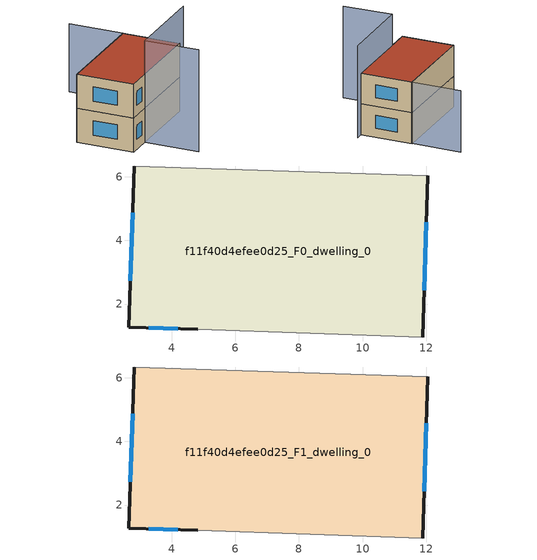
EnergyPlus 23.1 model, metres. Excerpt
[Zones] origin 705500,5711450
f11f40d4efee0d25_F0_dwelling_0
 floor ground (EU_floor_Construction): 12.05,6.03 11.88,0.97 4.83,1.2 2.65,1.27 2.84,6.33 z0
 wall outside (EU_wall_Construction): 11.88,0.97 12.05,6.03 / 2.84,6.33 2.65,1.27 4.83,1.2 z0:3
 wall adiabatic (EU_wall_Construction): 12.05,6.03 2.84,6.33 / 4.83,1.2 11.88,0.97 z0:3
 window (EU_Window_Construction): 11.93,2.43 12,4.57 / 3.28,1.25 4.2,1.22 / 2.78,4.87 2.71,2.74 z0.87:2.13
f11f40d4efee0d25_F1_dwelling_0
 floor to f11f40d4efee0d25_F0_dwelling_0 (EU_floor_Construction): 12.05,6.03 11.88,0.97 4.83,1.2 2.65,1.27 2.84,6.33 z3
 wall outside (EU_wall_Construction): 11.88,0.97 12.05,6.03 / 2.84,6.33 2.65,1.27 4.83,1.2 z3:6
 wall adiabatic (EU_wall_Construction): 12.05,6.03 2.84,6.33 / 4.83,1.2 11.88,0.97 z3:6
 window (EU_Window_Construction): 11.93,2.43 12,4.57 / 3.28,1.25 4.2,1.22 / 2.78,4.87 2.71,2.74 z3.87:5.13
 roof outside (EU_roof_Construction): 11.88,0.97 12.05,6.03 2.84,6.33 2.65,1.27 4.83,1.2 z6
shading: 4.68,-3.61 4.83,1.2 / 4.83,1.2 12.63,0.96 z0:9; 12.22,10.8 12.05,6 / 12.05,6 2.84,6.34 z0:6
[Building]
EU S2 Campaign: North Axis=0; Terrain=City; Solar Distribution=FullExterior
[Site:Location]
London: Latitude=51.5; Longitude=-0.5; Time Zone=0; Elevation=25
[SizingPeriod:WeatherFileDays]
AnnualSizingPeriod: Begin Month=1; Begin Day of Month=1; End Month=12; End Day of Month=31; Day of Week for Start Day=Monday; Use Weather File Daylight Saving Period=No; Use Weather File Rain and Snow Indicators=No
[MATERIAL]
EU_InternalMass_Material: Roughness=MediumRough; Thickness=0.1; Conductivity=1; Density=1800; Specific Heat=900; Thermal Absorptance=0.9; Solar Absorptance=0.7; Visible Absorptance=0.7
[MATERIAL:NOMASS] Roughness=MediumRough; Thermal Absorptance=0.9; Solar Absorptance=0.7; Visible Absorptance=0.7
Name | Thermal Resistance
EU_wall_NoMass | 0.724719
EU_roof_NoMass | 2.98947
EU_floor_NoMass | 2.39157
[WINDOWMATERIAL:SIMPLEGLAZINGSYSTEM]
EU_Window_SimpleGlazing: UFactor=2.63425; Solar Heat Gain Coefficient=0.76; Visible Transmittance=0.76
[CONSTRUCTION]
EU_wall_Construction: EU_wall_NoMass
EU_roof_Construction: EU_roof_NoMass
EU_floor_Construction: EU_floor_NoMass
EU_Window_Construction: EU_Window_SimpleGlazing
EU_InternalMass_Construction: EU_InternalMass_Material
[ZONE] Type=1; Multiplier=1; Ceiling Height=autocalculate; Volume=140.156; Floor Area=autocalculate; Part of Total Floor Area=Yes
f11f40d4efee0d25_F0_dwelling_0; f11f40d4efee0d25_F1_dwelling_0
[INTERNALMASS] Construction=EU_InternalMass_Construction; Surface Area=46.7187
Name | Zone or ZoneList
f11f40d4efee0d25_F0_dwelling_0_EU_InternalMass | f11f40d4efee0d25_F0_dwelling_0
f11f40d4efee0d25_F1_dwelling_0_EU_InternalMass | f11f40d4efee0d25_F1_dwelling_0
[OTHEREQUIPMENT] Fuel Type=Electricity; Design Level Calculation Method=Watts/Area; Power per Zone Floor Area=1; Fraction Latent=0; Fraction Radiant=0; Fraction Lost=0; Carbon Dioxide Generation Rate=0; EndUse Subcategory=EU_Step8_InternalGains
Name | Zone or ZoneList or Space or SpaceList | Schedule
EU_Step8_InternalGain_f11f40d4efee0d25_F0_dwelling_0_f000 | f11f40d4efee0d25_F0_dwelling_0 | EU_Step8_GainSchedule_f11f40d4efee0d25_F0_dwelling_0_f000
EU_Step8_InternalGain_f11f40d4efee0d25_F1_dwelling_0_f000 | f11f40d4efee0d25_F1_dwelling_0 | EU_Step8_GainSchedule_f11f40d4efee0d25_F1_dwelling_0_f000
[ZONEVENTILATION:DESIGNFLOWRATE] Schedule=EU_AlwaysOn; Design Flow Rate Calculation Method=AirChanges/Hour; Air Changes per Hour=0.418135; Ventilation Type=Natural; Fan Pressure Rise=0; Fan Total Efficiency=1; Constant Term Coefficient=1; Temperature Term Coefficient=0; Velocity Term Coefficient=0; Velocity Squared Term Coefficient=0; Minimum Indoor Temperature=-100; Maximum Indoor Temperature=100; Delta Temperature=-100; Minimum Outdoor Temperature=-100; Maximum Outdoor Temperature=100; Maximum Wind Speed=40
Name | Zone or ZoneList or Space or SpaceList
EU_ConstantAir_f11f40d4efee0d25_F0_dwelling_0 | f11f40d4efee0d25_F0_dwelling_0
EU_ConstantAir_f11f40d4efee0d25_F1_dwelling_0 | f11f40d4efee0d25_F1_dwelling_0
[HVACTEMPLATE:THERMOSTAT] Constant Heating Setpoint=20; Constant Cooling Setpoint=50
EU_HeatOnly_f11f40d4efee0d25_F0_dwelling_0; EU_HeatOnly_f11f40d4efee0d25_F1_dwelling_0
[HVACTEMPLATE:ZONE:IDEALLOADSAIRSYSTEM] System Availability Schedule=EU_AlwaysOn; Maximum Heating Supply Air Temperature=50; Minimum Cooling Supply Air Temperature=13; Maximum Heating Supply Air Humidity Ratio=0.0156; Minimum Cooling Supply Air Humidity Ratio=0.0077; Heating Limit=NoLimit; Cooling Limit=NoLimit; Heating Availability Schedule=EU_AlwaysOn; Cooling Availability Schedule=EU_CoolingOff; Dehumidification Control Type=ConstantSensibleHeatRatio; Cooling Sensible Heat Ratio=0.7; Dehumidification Setpoint=60; Humidification Control Type=None; Humidification Setpoint=30; Outdoor Air Method=None; Outdoor Air Flow Rate per Person=0.00944; Outdoor Air Flow Rate per Zone Floor Area=0; Outdoor Air Flow Rate per Zone=0; Demand Controlled Ventilation Type=None; Outdoor Air Economizer Type=NoEconomizer; Heat Recovery Type=None; Sensible Heat Recovery Effectiveness=0.7; Latent Heat Recovery Effectiveness=0.65
Name | Template Thermostat
f11f40d4efee0d25_F0_dwelling_0 | EU_HeatOnly_f11f40d4efee0d25_F0_dwelling_0
f11f40d4efee0d25_F1_dwelling_0 | EU_HeatOnly_f11f40d4efee0d25_F1_dwelling_0
[SIZING:ZONE] Zone Cooling Design Supply Air Temperature Input Method=SupplyAirTemperature; Zone Cooling Design Supply Air Temperature=13; Zone Heating Design Supply Air Temperature Input Method=SupplyAirTemperature; Zone Heating Design Supply Air Temperature=50; Zone Cooling Design Supply Air Humidity Ratio=0.008; Zone Heating Design Supply Air Humidity Ratio=0.008; Cooling Design Air Flow Method=DesignDay; Cooling Design Air Flow Rate=0; Cooling Minimum Air Flow per Zone Floor Area=0.000762; Cooling Minimum Air Flow=0; Cooling Minimum Air Flow Fraction=0.2; Heating Design Air Flow Method=DesignDay; Heating Design Air Flow Rate=0; Heating Maximum Air Flow per Zone Floor Area=0.002032; Heating Maximum Air Flow=0.141576; Heating Maximum Air Flow Fraction=0.3; Account for Dedicated Outdoor Air System=No; Dedicated Outdoor Air System Control Strategy=NeutralSupplyAir; Dedicated Outdoor Air Low Setpoint Temperature for Design=autosize; Dedicated Outdoor Air High Setpoint Temperature for Design=autosize; Zone Load Sizing Method=Sensible Load Only No Latent Load; Zone Latent Cooling Design Supply Air Humidity Ratio Input Method=HumidityRatioDifference; Zone Cooling Design Supply Air Humidity Ratio Difference=0.005; Zone Latent Heating Design Supply Air Humidity Ratio Input Method=HumidityRatioDifference; Zone Humidification Design Supply Air Humidity Ratio Difference=0.005
f11f40d4efee0d25_F0_dwelling_0; f11f40d4efee0d25_F1_dwelling_0
[SCHEDULE:CONSTANT]
Name | Hourly Value
EU_AlwaysOn | 1
EU_CoolingOff | 0
[SCHEDULE:FILE] Column Number=1; Rows to Skip at Top=0; Number of Hours of Data=8760; Column Separator=Comma; Interpolate to Timestep=No; Minutes per Item=60; Adjust Schedule for Daylight Savings=Yes
Name | File
EU_Step8_GainSchedule_f11f40d4efee0d25_F0_dwelling_0_f000 | ../../schedules/f11f40d4efee0d25/f11f40d4efee0d25_F0_dwelling_0_f000_gain.csv
EU_Step8_GainSchedule_f11f40d4efee0d25_F1_dwelling_0_f000 | ../../schedules/f11f40d4efee0d25/f11f40d4efee0d25_F1_dwelling_0_f000_gain.csv
